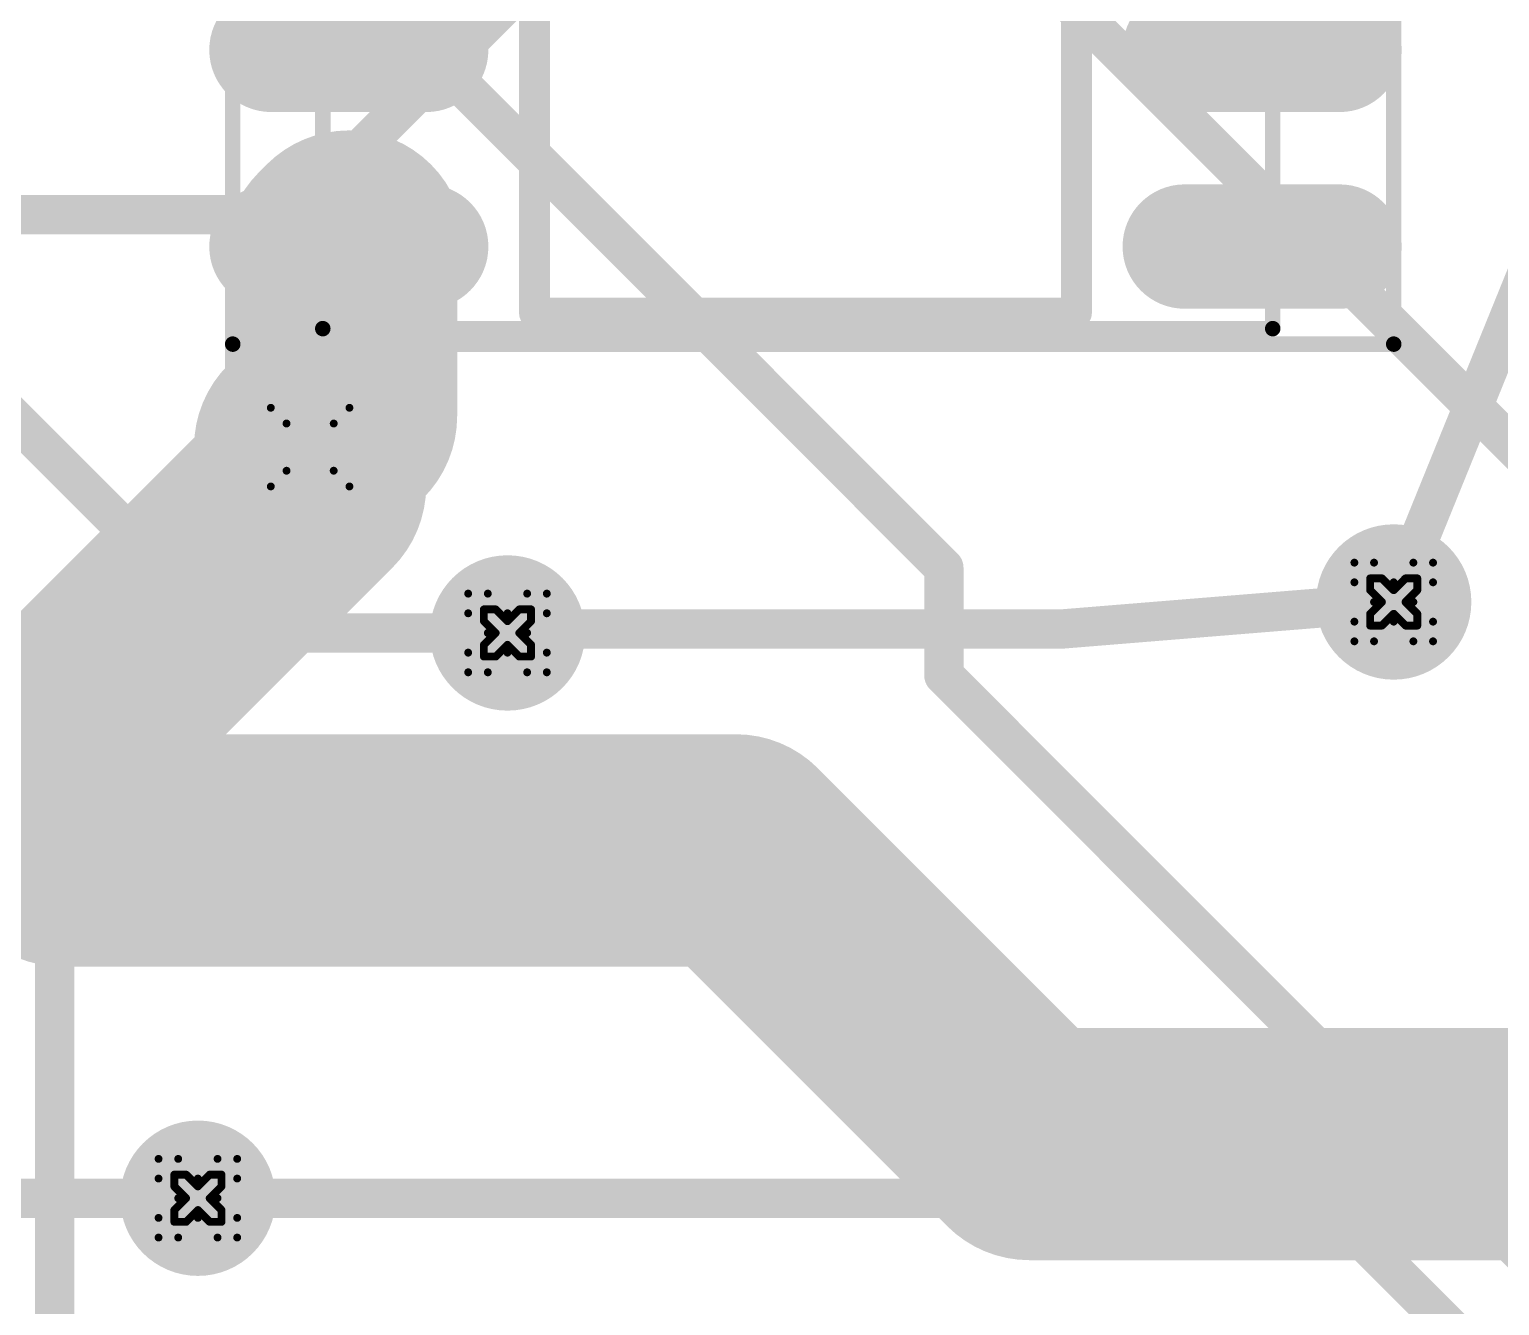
# Model space of a CAD drawing. Header units: millimetres. Extents: x 3219 to 51106, y -14166 to 2063.
# Drawn here: x 5602.17 to 5611.66, y 1772.31 to 1780.56 of the extents above; entities that cross this region are included whole.
import ezdxf

# ---------------------------------------------------------------- set-up
doc = ezdxf.new("R2010")
doc.units = ezdxf.units.MM
doc.layers.get('0').update_dxf_attribs({"lineweight": 53})
for name, color, linetype in [('Bottom Layer', 5, 'Continuous'), ('Bottom Solder', 6, 'Continuous'), ('Drill Drawing', 1, 'Continuous'), ('Mechanical 13', 56, 'Continuous'), ('Mechanical 15', 56, 'Continuous'), ('Top Layer', 1, 'Continuous'), ('Top Overlay', 2, 'Continuous'), ('Top Paste', 8, 'Continuous'), ('Top Solder', 216, 'Continuous')]:
    doc.layers.add(name, color=color, linetype=linetype)

# ---------------------------------------------------------------- blocks, each defined once
blk = doc.blocks.new('14_SOIC_100')
at = {"layer": 'Top Layer'}
h = blk.add_hatch(color=1, dxfattribs=at)
edge = h.paths.add_edge_path()
edge.add_arc((-0.5, -6.35), 0.3, 90, 270)
edge.add_line((-0.5, -6.65), (0.5, -6.65))
edge.add_arc((0.5, -6.35), 0.3, 270, 450)
edge.add_line((0.5, -6.05), (-0.5, -6.05))
h = blk.add_hatch(color=1, dxfattribs=at)
edge = h.paths.add_edge_path()
edge.add_arc((5.4, -6.35), 0.3, 90, 270)
edge.add_line((5.4, -6.65), (6.4, -6.65))
edge.add_arc((6.4, -6.35), 0.3, 270, 450)
edge.add_line((6.4, -6.05), (5.4, -6.05))
h = blk.add_hatch(color=1, dxfattribs=at)
edge = h.paths.add_edge_path()
edge.add_arc((-0.5, -7.62), 0.3, 90, 270)
edge.add_line((-0.5, -7.92), (0.5, -7.92))
edge.add_arc((0.5, -7.62), 0.3, 270, 450)
edge.add_line((0.5, -7.32), (-0.5, -7.32))
h = blk.add_hatch(color=1, dxfattribs=at)
edge = h.paths.add_edge_path()
edge.add_arc((5.4, -7.62), 0.3, 90, 270)
edge.add_line((5.4, -7.92), (6.4, -7.92))
edge.add_arc((6.4, -7.62), 0.3, 270, 450)
edge.add_line((6.4, -7.32), (5.4, -7.32))
at = {"layer": 'Top Paste'}
h = blk.add_hatch(color=8, dxfattribs=at)
edge = h.paths.add_edge_path()
edge.add_arc((-0.5, -6.35), 0.3, 90, 270)
edge.add_line((-0.5, -6.65), (0.5, -6.65))
edge.add_arc((0.5, -6.35), 0.3, 270, 450)
edge.add_line((0.5, -6.05), (-0.5, -6.05))
h = blk.add_hatch(color=8, dxfattribs=at)
edge = h.paths.add_edge_path()
edge.add_arc((5.4, -6.35), 0.3, 90, 270)
edge.add_line((5.4, -6.65), (6.4, -6.65))
edge.add_arc((6.4, -6.35), 0.3, 270, 450)
edge.add_line((6.4, -6.05), (5.4, -6.05))
h = blk.add_hatch(color=8, dxfattribs=at)
edge = h.paths.add_edge_path()
edge.add_arc((-0.5, -7.62), 0.3, 90, 270)
edge.add_line((-0.5, -7.92), (0.5, -7.92))
edge.add_arc((0.5, -7.62), 0.3, 270, 450)
edge.add_line((0.5, -7.32), (-0.5, -7.32))
h = blk.add_hatch(color=8, dxfattribs=at)
edge = h.paths.add_edge_path()
edge.add_arc((5.4, -7.62), 0.3, 90, 270)
edge.add_line((5.4, -7.92), (6.4, -7.92))
edge.add_arc((6.4, -7.62), 0.3, 270, 450)
edge.add_line((6.4, -7.32), (5.4, -7.32))
at = {"layer": 'Top Solder'}
h = blk.add_hatch(color=216, dxfattribs=at)
edge = h.paths.add_edge_path()
edge.add_arc((-0.5, -6.35), 0.4016, 90, 270)
edge.add_line((-0.5, -6.7516), (0.5, -6.7516))
edge.add_arc((0.5, -6.35), 0.4016, 270, 450)
edge.add_line((0.5, -5.9484), (-0.5, -5.9484))
h = blk.add_hatch(color=216, dxfattribs=at)
edge = h.paths.add_edge_path()
edge.add_arc((5.4, -6.35), 0.4016, 90, 270)
edge.add_line((5.4, -6.7516), (6.4, -6.7516))
edge.add_arc((6.4, -6.35), 0.4016, 270, 450)
edge.add_line((6.4, -5.9484), (5.4, -5.9484))
h = blk.add_hatch(color=216, dxfattribs=at)
edge = h.paths.add_edge_path()
edge.add_arc((-0.5, -7.62), 0.4016, 90, 270)
edge.add_line((-0.5, -8.0216), (0.5, -8.0216))
edge.add_arc((0.5, -7.62), 0.4016, 270, 450)
edge.add_line((0.5, -7.2184), (-0.5, -7.2184))
h = blk.add_hatch(color=216, dxfattribs=at)
edge = h.paths.add_edge_path()
edge.add_arc((5.4, -7.62), 0.4016, 90, 270)
edge.add_line((5.4, -8.0216), (6.4, -8.0216))
edge.add_arc((6.4, -7.62), 0.4016, 270, 450)
edge.add_line((6.4, -7.2184), (5.4, -7.2184))
at = {"layer": 'Mechanical 13'}
for points in [[(-0.1683, -8.15, 0.1, 0.1, 0), (-0.1683, 0.5501, 0.1, 0.1, 0)], [(5.9685, -8.15, 0.1, 0.1, 0), (5.9685, 0.55, 0.1, 0.1, 0)], [(-0.1683, -8.15, 0.1, 0.1, 0), (5.9685, -8.15, 0.1, 0.1, 0)]]:
    blk.add_lwpolyline(points, format="xyseb", dxfattribs=at)
for points in [[(-0.1933, -8.15, 0.05, 0.05, 1), (-0.1433, -8.15, 0.05, 0.05, 1)], [(-0.1933, -8.15, 0.05, 0.05, 1), (-0.1433, -8.15, 0.05, 0.05, 1)], [(5.9435, -8.15, 0.05, 0.05, 1), (5.9935, -8.15, 0.05, 0.05, 1)], [(5.9435, -8.15, 0.05, 0.05, 1), (5.9935, -8.15, 0.05, 0.05, 1)]]:
    blk.add_lwpolyline(points, format="xyseb", close=True, dxfattribs=at)
at = {"layer": 'Mechanical 15'}
for points in [[(-0.75, -8.25, 0.1, 0.1, 0), (-0.75, 0.75, 0.1, 0.1, 0)], [(6.75, 0.5, 0.1, 0.1, 0), (6.75, -8.25, 0.1, 0.1, 0)], [(-0.75, -8.25, 0.1, 0.1, 0), (6.75, -8.25, 0.1, 0.1, 0)]]:
    blk.add_lwpolyline(points, format="xyseb", dxfattribs=at)
for points in [[(-0.775, -8.25, 0.05, 0.05, 1), (-0.725, -8.25, 0.05, 0.05, 1)], [(-0.775, -8.25, 0.05, 0.05, 1), (-0.725, -8.25, 0.05, 0.05, 1)], [(6.725, -8.25, 0.05, 0.05, 1), (6.775, -8.25, 0.05, 0.05, 1)], [(6.725, -8.25, 0.05, 0.05, 1), (6.775, -8.25, 0.05, 0.05, 1)]]:
    blk.add_lwpolyline(points, format="xyseb", close=True, dxfattribs=at)
at = {"layer": 'Top Overlay'}
for points in [[(1.2, 0.45, 0.2, 0.2, 0), (1.2, -8.05, 0.2, 0.2, 0)], [(4.7, 0.45, 0.2, 0.2, 0), (4.7, -8.05, 0.2, 0.2, 0)], [(1.2, -8.05, 0.2, 0.2, 0), (4.7, -8.05, 0.2, 0.2, 0)]]:
    blk.add_lwpolyline(points, format="xyseb", dxfattribs=at)
for points in [[(1.15, -8.05, 0.1, 0.1, 1), (1.25, -8.05, 0.1, 0.1, 1)], [(1.15, -8.05, 0.1, 0.1, 1), (1.25, -8.05, 0.1, 0.1, 1)], [(4.65, -8.05, 0.1, 0.1, 1), (4.75, -8.05, 0.1, 0.1, 1)], [(4.65, -8.05, 0.1, 0.1, 1), (4.75, -8.05, 0.1, 0.1, 1)]]:
    blk.add_lwpolyline(points, format="xyseb", close=True, dxfattribs=at)

msp = doc.modelspace()

# ---------------------------------------------------------------- hatches: boundary and pattern name
at = {"layer": 'Bottom Layer'}
h = msp.add_hatch(color=5, dxfattribs=at)
edge = h.paths.add_edge_path()
edge.add_arc((5603.9785, 1777.8581), 0.6, 0, 360)
h = msp.add_hatch(color=5, dxfattribs=at)
edge = h.paths.add_edge_path()
edge.add_arc((5610.9785, 1776.8581), 0.4, 0, 360)
h = msp.add_hatch(color=5, dxfattribs=at)
edge = h.paths.add_edge_path()
edge.add_arc((5605.2535, 1776.6581), 0.4, 0, 360)
h = msp.add_hatch(color=5, dxfattribs=at)
edge = h.paths.add_edge_path()
edge.add_arc((5603.2535, 1773.0081), 0.4, 0, 360)
at = {"layer": 'Bottom Solder'}
h = msp.add_hatch(color=6, dxfattribs=at)
edge = h.paths.add_edge_path()
edge.add_arc((5603.9785, 1777.8581), 0.7016, 0, 360)
h = msp.add_hatch(color=6, dxfattribs=at)
edge = h.paths.add_edge_path()
edge.add_arc((5610.9785, 1776.8581), 0.5016, 0, 360)
h = msp.add_hatch(color=6, dxfattribs=at)
edge = h.paths.add_edge_path()
edge.add_arc((5605.2535, 1776.6581), 0.5016, 0, 360)
h = msp.add_hatch(color=6, dxfattribs=at)
edge = h.paths.add_edge_path()
edge.add_arc((5603.2535, 1773.0081), 0.5016, 0, 360)
at = {"layer": 'Top Layer'}
h = msp.add_hatch(color=1, dxfattribs=at)
edge = h.paths.add_edge_path()
edge.add_arc((5603.9785, 1777.8581), 0.6, 0, 360)
h = msp.add_hatch(color=1, dxfattribs=at)
edge = h.paths.add_edge_path()
edge.add_arc((5610.9785, 1776.8581), 0.4, 0, 360)
h = msp.add_hatch(color=1, dxfattribs=at)
edge = h.paths.add_edge_path()
edge.add_arc((5605.2535, 1776.6581), 0.4, 0, 360)
h = msp.add_hatch(color=1, dxfattribs=at)
edge = h.paths.add_edge_path()
edge.add_arc((5603.2535, 1773.0081), 0.4, 0, 360)
at = {"layer": 'Top Solder'}
h = msp.add_hatch(color=216, dxfattribs=at)
edge = h.paths.add_edge_path()
edge.add_arc((5603.9785, 1777.8581), 0.7016, 0, 360)
h = msp.add_hatch(color=216, dxfattribs=at)
edge = h.paths.add_edge_path()
edge.add_arc((5610.9785, 1776.8581), 0.5016, 0, 360)
h = msp.add_hatch(color=216, dxfattribs=at)
edge = h.paths.add_edge_path()
edge.add_arc((5605.2535, 1776.6581), 0.5016, 0, 360)
h = msp.add_hatch(color=216, dxfattribs=at)
edge = h.paths.add_edge_path()
edge.add_arc((5603.2535, 1773.0081), 0.5016, 0, 360)

# ---------------------------------------------------------------- linework, layer by layer
at = {"layer": 'Bottom Layer'}
for points in [[(5607.1785, 1782.4331, 0.254, 0.254, 0), (5612.8095, 1776.8021, 0.254, 0.254, 0)], [(5603.8808, 1779.3581, 0.254, 0.254, 0), (5606.0058, 1781.4831, 0.254, 0.254, 0)], [(5597.8453, 1779.3581, 0.254, 0.254, 0), (5603.8808, 1779.3581, 0.254, 0.254, 0)], [(5603.9785, 1777.6081, 1.5, 1.5, 0), (5603.9785, 1777.8581, 1.5, 1.5, 0)], [(5601.2285, 1774.8581, 1.5, 1.5, 0), (5603.9785, 1777.6081, 1.5, 1.5, 0)], [(5608.8388, 1776.6839, 0.254, 0.254, 0), (5610.9785, 1776.8581, 0.254, 0.254, 0)], [(5605.2535, 1776.6581, 0.254, 0.254, 0), (5605.2785, 1776.6831, 0.254, 0.254, 0)], [(5605.2785, 1776.6831, 0.254, 0.254, 0), (5608.8182, 1776.6831, 0.254, 0.254, 0)], [(5608.8388, 1776.6839, 0.254, 0.254, -0.020304), (5608.8182, 1776.6831, 0.254, 0.254, 0)], [(5602.3745, 1775.2541, 1.5, 1.5, 0), (5606.7285, 1775.2541, 1.5, 1.5, 0)], [(5606.7285, 1775.2541, 1.5, 1.5, 0), (5608.6245, 1773.3581, 1.5, 1.5, 0)], [(5608.6245, 1773.3581, 1.5, 1.5, 0), (5615.4785, 1773.3581, 1.5, 1.5, 0)], [(5597.3535, 1773.0081, 0.254, 0.254, 0), (5603.2535, 1773.0081, 0.254, 0.254, 0)]]:
    msp.add_lwpolyline(points, format="xyseb", dxfattribs=at)
for points in [[(5603.8173, 1779.3581, 0.127, 0.127, 1), (5603.9443, 1779.3581, 0.127, 0.127, 1)], [(5603.8173, 1779.3581, 0.127, 0.127, 1), (5603.9443, 1779.3581, 0.127, 0.127, 1)], [(5603.6035, 1777.8581, 0.75, 0.75, 1), (5604.3535, 1777.8581, 0.75, 0.75, 1)], [(5603.6035, 1777.6081, 0.75, 0.75, 1), (5604.3535, 1777.6081, 0.75, 0.75, 1)], [(5603.6035, 1777.6081, 0.75, 0.75, 1), (5604.3535, 1777.6081, 0.75, 0.75, 1)], [(5610.915, 1776.8581, 0.127, 0.127, 1), (5611.042, 1776.8581, 0.127, 0.127, 1)], [(5605.19, 1776.6581, 0.127, 0.127, 1), (5605.317, 1776.6581, 0.127, 0.127, 1)], [(5605.215, 1776.6831, 0.127, 0.127, 1), (5605.342, 1776.6831, 0.127, 0.127, 1)], [(5605.215, 1776.6831, 0.127, 0.127, 1), (5605.342, 1776.6831, 0.127, 0.127, 1)], [(5608.7547, 1776.6831, 0.127, 0.127, 1), (5608.8817, 1776.6831, 0.127, 0.127, 1)], [(5608.7547, 1776.6831, 0.127, 0.127, 1), (5608.8817, 1776.6831, 0.127, 0.127, 1)], [(5608.7753, 1776.6839, 0.127, 0.127, 1), (5608.9023, 1776.6839, 0.127, 0.127, 1)], [(5608.7753, 1776.6839, 0.127, 0.127, 1), (5608.9023, 1776.6839, 0.127, 0.127, 1)], [(5601.9995, 1775.2541, 0.75, 0.75, 1), (5602.7495, 1775.2541, 0.75, 0.75, 1)], [(5606.3535, 1775.2541, 0.75, 0.75, 1), (5607.1035, 1775.2541, 0.75, 0.75, 1)], [(5606.3535, 1775.2541, 0.75, 0.75, 1), (5607.1035, 1775.2541, 0.75, 0.75, 1)], [(5608.2495, 1773.3581, 0.75, 0.75, 1), (5608.9995, 1773.3581, 0.75, 0.75, 1)], [(5608.2495, 1773.3581, 0.75, 0.75, 1), (5608.9995, 1773.3581, 0.75, 0.75, 1)], [(5603.19, 1773.0081, 0.127, 0.127, 1), (5603.317, 1773.0081, 0.127, 0.127, 1)]]:
    msp.add_lwpolyline(points, format="xyseb", close=True, dxfattribs=at)
at = {"layer": 'Drill Drawing'}
for points in [[(5603.7245, 1778.1121, 0.0508, 0.0508, 0), (5604.2325, 1778.1121, 0.0508, 0.0508, 0)], [(5603.7245, 1777.6041, 0.0508, 0.0508, 0), (5603.7245, 1778.1121, 0.0508, 0.0508, 0)], [(5604.2325, 1777.6041, 0.0508, 0.0508, 0), (5604.2325, 1778.1121, 0.0508, 0.0508, 0)], [(5603.8261, 1778.0105, 0.0508, 0.0508, 0), (5604.1309, 1778.0105, 0.0508, 0.0508, 0)], [(5603.8261, 1777.7057, 0.0508, 0.0508, 0), (5603.8261, 1778.0105, 0.0508, 0.0508, 0)], [(5604.1309, 1777.7057, 0.0508, 0.0508, 0), (5604.1309, 1778.0105, 0.0508, 0.0508, 0)], [(5603.8261, 1777.7057, 0.0508, 0.0508, 0), (5604.1309, 1777.7057, 0.0508, 0.0508, 0)], [(5603.7245, 1777.6041, 0.0508, 0.0508, 0), (5604.2325, 1777.6041, 0.0508, 0.0508, 0)], [(5610.7245, 1776.9851, 0.0508, 0.0508, 0), (5610.7245, 1777.1121, 0.0508, 0.0508, 0)], [(5610.7245, 1777.1121, 0.0508, 0.0508, 0), (5610.8515, 1777.1121, 0.0508, 0.0508, 0)], [(5610.8515, 1777.1121, 0.0508, 0.0508, 0), (5610.9785, 1776.9851, 0.0508, 0.0508, 0)], [(5610.9785, 1776.9851, 0.0508, 0.0508, 0), (5611.1055, 1777.1121, 0.0508, 0.0508, 0)], [(5611.1055, 1777.1121, 0.0508, 0.0508, 0), (5611.2325, 1777.1121, 0.0508, 0.0508, 0)], [(5611.2325, 1776.9851, 0.0508, 0.0508, 0), (5611.2325, 1777.1121, 0.0508, 0.0508, 0)], [(5610.7245, 1776.9851, 0.0508, 0.0508, 0), (5610.8515, 1776.8581, 0.0508, 0.0508, 0)], [(5610.8261, 1776.9343, 0.0508, 0.0508, 0), (5610.8261, 1777.0105, 0.0508, 0.0508, 0)], [(5610.8261, 1777.0105, 0.0508, 0.0508, 0), (5610.9023, 1777.0105, 0.0508, 0.0508, 0)], [(5610.9023, 1777.0105, 0.0508, 0.0508, 0), (5610.9785, 1776.9343, 0.0508, 0.0508, 0)], [(5610.9785, 1776.9343, 0.0508, 0.0508, 0), (5611.0547, 1777.0105, 0.0508, 0.0508, 0)], [(5611.0547, 1777.0105, 0.0508, 0.0508, 0), (5611.1309, 1777.0105, 0.0508, 0.0508, 0)], [(5611.1055, 1776.8581, 0.0508, 0.0508, 0), (5611.2325, 1776.9851, 0.0508, 0.0508, 0)], [(5611.1309, 1776.9343, 0.0508, 0.0508, 0), (5611.1309, 1777.0105, 0.0508, 0.0508, 0)], [(5604.9995, 1776.7851, 0.0508, 0.0508, 0), (5604.9995, 1776.9121, 0.0508, 0.0508, 0)], [(5604.9995, 1776.9121, 0.0508, 0.0508, 0), (5605.1265, 1776.9121, 0.0508, 0.0508, 0)], [(5605.1265, 1776.9121, 0.0508, 0.0508, 0), (5605.2535, 1776.7851, 0.0508, 0.0508, 0)], [(5605.2535, 1776.7851, 0.0508, 0.0508, 0), (5605.3805, 1776.9121, 0.0508, 0.0508, 0)], [(5605.3805, 1776.9121, 0.0508, 0.0508, 0), (5605.5075, 1776.9121, 0.0508, 0.0508, 0)], [(5605.5075, 1776.7851, 0.0508, 0.0508, 0), (5605.5075, 1776.9121, 0.0508, 0.0508, 0)], [(5610.7245, 1776.7311, 0.0508, 0.0508, 0), (5610.8515, 1776.8581, 0.0508, 0.0508, 0)], [(5610.8261, 1776.9343, 0.0508, 0.0508, 0), (5610.9023, 1776.8581, 0.0508, 0.0508, 0)], [(5610.8261, 1776.7819, 0.0508, 0.0508, 0), (5610.9023, 1776.8581, 0.0508, 0.0508, 0)], [(5611.0547, 1776.8581, 0.0508, 0.0508, 0), (5611.1309, 1776.9343, 0.0508, 0.0508, 0)], [(5611.0547, 1776.8581, 0.0508, 0.0508, 0), (5611.1309, 1776.7819, 0.0508, 0.0508, 0)], [(5611.1055, 1776.8581, 0.0508, 0.0508, 0), (5611.2325, 1776.7311, 0.0508, 0.0508, 0)], [(5604.9995, 1776.7851, 0.0508, 0.0508, 0), (5605.1265, 1776.6581, 0.0508, 0.0508, 0)], [(5605.1011, 1776.7343, 0.0508, 0.0508, 0), (5605.1011, 1776.8105, 0.0508, 0.0508, 0)], [(5605.1011, 1776.8105, 0.0508, 0.0508, 0), (5605.1773, 1776.8105, 0.0508, 0.0508, 0)], [(5605.1773, 1776.8105, 0.0508, 0.0508, 0), (5605.2535, 1776.7343, 0.0508, 0.0508, 0)], [(5605.2535, 1776.7343, 0.0508, 0.0508, 0), (5605.3297, 1776.8105, 0.0508, 0.0508, 0)], [(5605.3297, 1776.8105, 0.0508, 0.0508, 0), (5605.4059, 1776.8105, 0.0508, 0.0508, 0)], [(5605.3805, 1776.6581, 0.0508, 0.0508, 0), (5605.5075, 1776.7851, 0.0508, 0.0508, 0)], [(5605.4059, 1776.7343, 0.0508, 0.0508, 0), (5605.4059, 1776.8105, 0.0508, 0.0508, 0)], [(5610.8261, 1776.7057, 0.0508, 0.0508, 0), (5610.8261, 1776.7819, 0.0508, 0.0508, 0)], [(5610.9023, 1776.7057, 0.0508, 0.0508, 0), (5610.9785, 1776.7819, 0.0508, 0.0508, 0)], [(5610.9785, 1776.7819, 0.0508, 0.0508, 0), (5611.0547, 1776.7057, 0.0508, 0.0508, 0)], [(5611.1309, 1776.7057, 0.0508, 0.0508, 0), (5611.1309, 1776.7819, 0.0508, 0.0508, 0)], [(5605.1011, 1776.7343, 0.0508, 0.0508, 0), (5605.1773, 1776.6581, 0.0508, 0.0508, 0)], [(5605.3297, 1776.6581, 0.0508, 0.0508, 0), (5605.4059, 1776.7343, 0.0508, 0.0508, 0)], [(5610.7245, 1776.6041, 0.0508, 0.0508, 0), (5610.7245, 1776.7311, 0.0508, 0.0508, 0)], [(5610.8261, 1776.7057, 0.0508, 0.0508, 0), (5610.9023, 1776.7057, 0.0508, 0.0508, 0)], [(5610.8515, 1776.6041, 0.0508, 0.0508, 0), (5610.9785, 1776.7311, 0.0508, 0.0508, 0)], [(5610.9785, 1776.7311, 0.0508, 0.0508, 0), (5611.1055, 1776.6041, 0.0508, 0.0508, 0)], [(5611.0547, 1776.7057, 0.0508, 0.0508, 0), (5611.1309, 1776.7057, 0.0508, 0.0508, 0)], [(5611.2325, 1776.6041, 0.0508, 0.0508, 0), (5611.2325, 1776.7311, 0.0508, 0.0508, 0)], [(5604.9995, 1776.5311, 0.0508, 0.0508, 0), (5605.1265, 1776.6581, 0.0508, 0.0508, 0)], [(5605.1011, 1776.5819, 0.0508, 0.0508, 0), (5605.1773, 1776.6581, 0.0508, 0.0508, 0)], [(5605.1011, 1776.5057, 0.0508, 0.0508, 0), (5605.1011, 1776.5819, 0.0508, 0.0508, 0)], [(5605.1773, 1776.5057, 0.0508, 0.0508, 0), (5605.2535, 1776.5819, 0.0508, 0.0508, 0)], [(5605.2535, 1776.5819, 0.0508, 0.0508, 0), (5605.3297, 1776.5057, 0.0508, 0.0508, 0)], [(5605.3297, 1776.6581, 0.0508, 0.0508, 0), (5605.4059, 1776.5819, 0.0508, 0.0508, 0)], [(5605.3805, 1776.6581, 0.0508, 0.0508, 0), (5605.5075, 1776.5311, 0.0508, 0.0508, 0)], [(5605.4059, 1776.5057, 0.0508, 0.0508, 0), (5605.4059, 1776.5819, 0.0508, 0.0508, 0)], [(5610.7245, 1776.6041, 0.0508, 0.0508, 0), (5610.8515, 1776.6041, 0.0508, 0.0508, 0)], [(5611.1055, 1776.6041, 0.0508, 0.0508, 0), (5611.2325, 1776.6041, 0.0508, 0.0508, 0)], [(5604.9995, 1776.4041, 0.0508, 0.0508, 0), (5604.9995, 1776.5311, 0.0508, 0.0508, 0)], [(5605.1011, 1776.5057, 0.0508, 0.0508, 0), (5605.1773, 1776.5057, 0.0508, 0.0508, 0)], [(5605.1265, 1776.4041, 0.0508, 0.0508, 0), (5605.2535, 1776.5311, 0.0508, 0.0508, 0)], [(5605.2535, 1776.5311, 0.0508, 0.0508, 0), (5605.3805, 1776.4041, 0.0508, 0.0508, 0)], [(5605.3297, 1776.5057, 0.0508, 0.0508, 0), (5605.4059, 1776.5057, 0.0508, 0.0508, 0)], [(5605.5075, 1776.4041, 0.0508, 0.0508, 0), (5605.5075, 1776.5311, 0.0508, 0.0508, 0)], [(5604.9995, 1776.4041, 0.0508, 0.0508, 0), (5605.1265, 1776.4041, 0.0508, 0.0508, 0)], [(5605.3805, 1776.4041, 0.0508, 0.0508, 0), (5605.5075, 1776.4041, 0.0508, 0.0508, 0)], [(5602.9995, 1773.1351, 0.0508, 0.0508, 0), (5602.9995, 1773.2621, 0.0508, 0.0508, 0)], [(5602.9995, 1773.2621, 0.0508, 0.0508, 0), (5603.1265, 1773.2621, 0.0508, 0.0508, 0)], [(5603.1265, 1773.2621, 0.0508, 0.0508, 0), (5603.2535, 1773.1351, 0.0508, 0.0508, 0)], [(5603.2535, 1773.1351, 0.0508, 0.0508, 0), (5603.3805, 1773.2621, 0.0508, 0.0508, 0)], [(5603.3805, 1773.2621, 0.0508, 0.0508, 0), (5603.5075, 1773.2621, 0.0508, 0.0508, 0)], [(5603.5075, 1773.1351, 0.0508, 0.0508, 0), (5603.5075, 1773.2621, 0.0508, 0.0508, 0)], [(5603.1011, 1773.0843, 0.0508, 0.0508, 0), (5603.1011, 1773.1605, 0.0508, 0.0508, 0)], [(5603.1011, 1773.1605, 0.0508, 0.0508, 0), (5603.1773, 1773.1605, 0.0508, 0.0508, 0)], [(5603.1773, 1773.1605, 0.0508, 0.0508, 0), (5603.2535, 1773.0843, 0.0508, 0.0508, 0)], [(5603.2535, 1773.0843, 0.0508, 0.0508, 0), (5603.3297, 1773.1605, 0.0508, 0.0508, 0)], [(5603.3297, 1773.1605, 0.0508, 0.0508, 0), (5603.4059, 1773.1605, 0.0508, 0.0508, 0)], [(5603.4059, 1773.0843, 0.0508, 0.0508, 0), (5603.4059, 1773.1605, 0.0508, 0.0508, 0)], [(5602.9995, 1773.1351, 0.0508, 0.0508, 0), (5603.1265, 1773.0081, 0.0508, 0.0508, 0)], [(5603.1011, 1773.0843, 0.0508, 0.0508, 0), (5603.1773, 1773.0081, 0.0508, 0.0508, 0)], [(5603.3297, 1773.0081, 0.0508, 0.0508, 0), (5603.4059, 1773.0843, 0.0508, 0.0508, 0)], [(5603.3805, 1773.0081, 0.0508, 0.0508, 0), (5603.5075, 1773.1351, 0.0508, 0.0508, 0)], [(5602.9995, 1772.8811, 0.0508, 0.0508, 0), (5603.1265, 1773.0081, 0.0508, 0.0508, 0)], [(5603.1011, 1772.9319, 0.0508, 0.0508, 0), (5603.1773, 1773.0081, 0.0508, 0.0508, 0)], [(5603.3297, 1773.0081, 0.0508, 0.0508, 0), (5603.4059, 1772.9319, 0.0508, 0.0508, 0)], [(5603.3805, 1773.0081, 0.0508, 0.0508, 0), (5603.5075, 1772.8811, 0.0508, 0.0508, 0)], [(5602.9995, 1772.7541, 0.0508, 0.0508, 0), (5602.9995, 1772.8811, 0.0508, 0.0508, 0)], [(5603.1011, 1772.8557, 0.0508, 0.0508, 0), (5603.1011, 1772.9319, 0.0508, 0.0508, 0)], [(5603.1265, 1772.7541, 0.0508, 0.0508, 0), (5603.2535, 1772.8811, 0.0508, 0.0508, 0)], [(5603.1773, 1772.8557, 0.0508, 0.0508, 0), (5603.2535, 1772.9319, 0.0508, 0.0508, 0)], [(5603.2535, 1772.9319, 0.0508, 0.0508, 0), (5603.3297, 1772.8557, 0.0508, 0.0508, 0)], [(5603.2535, 1772.8811, 0.0508, 0.0508, 0), (5603.3805, 1772.7541, 0.0508, 0.0508, 0)], [(5603.4059, 1772.8557, 0.0508, 0.0508, 0), (5603.4059, 1772.9319, 0.0508, 0.0508, 0)], [(5603.5075, 1772.7541, 0.0508, 0.0508, 0), (5603.5075, 1772.8811, 0.0508, 0.0508, 0)], [(5603.1011, 1772.8557, 0.0508, 0.0508, 0), (5603.1773, 1772.8557, 0.0508, 0.0508, 0)], [(5603.3297, 1772.8557, 0.0508, 0.0508, 0), (5603.4059, 1772.8557, 0.0508, 0.0508, 0)], [(5602.9995, 1772.7541, 0.0508, 0.0508, 0), (5603.1265, 1772.7541, 0.0508, 0.0508, 0)], [(5603.3805, 1772.7541, 0.0508, 0.0508, 0), (5603.5075, 1772.7541, 0.0508, 0.0508, 0)]]:
    msp.add_lwpolyline(points, format="xyseb", dxfattribs=at)
for points in [[(5603.7118, 1778.1121, 0.0254, 0.0254, 1), (5603.7372, 1778.1121, 0.0254, 0.0254, 1)], [(5603.7118, 1778.1121, 0.0254, 0.0254, 1), (5603.7372, 1778.1121, 0.0254, 0.0254, 1)], [(5604.2198, 1778.1121, 0.0254, 0.0254, 1), (5604.2452, 1778.1121, 0.0254, 0.0254, 1)], [(5604.2198, 1778.1121, 0.0254, 0.0254, 1), (5604.2452, 1778.1121, 0.0254, 0.0254, 1)], [(5603.8134, 1778.0105, 0.0254, 0.0254, 1), (5603.8388, 1778.0105, 0.0254, 0.0254, 1)], [(5603.8134, 1778.0105, 0.0254, 0.0254, 1), (5603.8388, 1778.0105, 0.0254, 0.0254, 1)], [(5604.1182, 1778.0105, 0.0254, 0.0254, 1), (5604.1436, 1778.0105, 0.0254, 0.0254, 1)], [(5604.1182, 1778.0105, 0.0254, 0.0254, 1), (5604.1436, 1778.0105, 0.0254, 0.0254, 1)], [(5603.8134, 1777.7057, 0.0254, 0.0254, 1), (5603.8388, 1777.7057, 0.0254, 0.0254, 1)], [(5603.8134, 1777.7057, 0.0254, 0.0254, 1), (5603.8388, 1777.7057, 0.0254, 0.0254, 1)], [(5604.1182, 1777.7057, 0.0254, 0.0254, 1), (5604.1436, 1777.7057, 0.0254, 0.0254, 1)], [(5604.1182, 1777.7057, 0.0254, 0.0254, 1), (5604.1436, 1777.7057, 0.0254, 0.0254, 1)], [(5603.7118, 1777.6041, 0.0254, 0.0254, 1), (5603.7372, 1777.6041, 0.0254, 0.0254, 1)], [(5603.7118, 1777.6041, 0.0254, 0.0254, 1), (5603.7372, 1777.6041, 0.0254, 0.0254, 1)], [(5604.2198, 1777.6041, 0.0254, 0.0254, 1), (5604.2452, 1777.6041, 0.0254, 0.0254, 1)], [(5604.2198, 1777.6041, 0.0254, 0.0254, 1), (5604.2452, 1777.6041, 0.0254, 0.0254, 1)], [(5610.7118, 1777.1121, 0.0254, 0.0254, 1), (5610.7372, 1777.1121, 0.0254, 0.0254, 1)], [(5610.7118, 1777.1121, 0.0254, 0.0254, 1), (5610.7372, 1777.1121, 0.0254, 0.0254, 1)], [(5610.8388, 1777.1121, 0.0254, 0.0254, 1), (5610.8642, 1777.1121, 0.0254, 0.0254, 1)], [(5610.8388, 1777.1121, 0.0254, 0.0254, 1), (5610.8642, 1777.1121, 0.0254, 0.0254, 1)], [(5611.0928, 1777.1121, 0.0254, 0.0254, 1), (5611.1182, 1777.1121, 0.0254, 0.0254, 1)], [(5611.0928, 1777.1121, 0.0254, 0.0254, 1), (5611.1182, 1777.1121, 0.0254, 0.0254, 1)], [(5611.2198, 1777.1121, 0.0254, 0.0254, 1), (5611.2452, 1777.1121, 0.0254, 0.0254, 1)], [(5611.2198, 1777.1121, 0.0254, 0.0254, 1), (5611.2452, 1777.1121, 0.0254, 0.0254, 1)], [(5610.7118, 1776.9851, 0.0254, 0.0254, 1), (5610.7372, 1776.9851, 0.0254, 0.0254, 1)], [(5610.7118, 1776.9851, 0.0254, 0.0254, 1), (5610.7372, 1776.9851, 0.0254, 0.0254, 1)], [(5610.8134, 1777.0105, 0.0254, 0.0254, 1), (5610.8388, 1777.0105, 0.0254, 0.0254, 1)], [(5610.8134, 1777.0105, 0.0254, 0.0254, 1), (5610.8388, 1777.0105, 0.0254, 0.0254, 1)], [(5610.8896, 1777.0105, 0.0254, 0.0254, 1), (5610.915, 1777.0105, 0.0254, 0.0254, 1)], [(5610.8896, 1777.0105, 0.0254, 0.0254, 1), (5610.915, 1777.0105, 0.0254, 0.0254, 1)], [(5610.9658, 1776.9851, 0.0254, 0.0254, 1), (5610.9912, 1776.9851, 0.0254, 0.0254, 1)], [(5610.9658, 1776.9851, 0.0254, 0.0254, 1), (5610.9912, 1776.9851, 0.0254, 0.0254, 1)], [(5611.042, 1777.0105, 0.0254, 0.0254, 1), (5611.0674, 1777.0105, 0.0254, 0.0254, 1)], [(5611.042, 1777.0105, 0.0254, 0.0254, 1), (5611.0674, 1777.0105, 0.0254, 0.0254, 1)], [(5611.1182, 1777.0105, 0.0254, 0.0254, 1), (5611.1436, 1777.0105, 0.0254, 0.0254, 1)], [(5611.1182, 1777.0105, 0.0254, 0.0254, 1), (5611.1436, 1777.0105, 0.0254, 0.0254, 1)], [(5611.2198, 1776.9851, 0.0254, 0.0254, 1), (5611.2452, 1776.9851, 0.0254, 0.0254, 1)], [(5611.2198, 1776.9851, 0.0254, 0.0254, 1), (5611.2452, 1776.9851, 0.0254, 0.0254, 1)], [(5604.9868, 1776.9121, 0.0254, 0.0254, 1), (5605.0122, 1776.9121, 0.0254, 0.0254, 1)], [(5604.9868, 1776.9121, 0.0254, 0.0254, 1), (5605.0122, 1776.9121, 0.0254, 0.0254, 1)], [(5605.1138, 1776.9121, 0.0254, 0.0254, 1), (5605.1392, 1776.9121, 0.0254, 0.0254, 1)], [(5605.1138, 1776.9121, 0.0254, 0.0254, 1), (5605.1392, 1776.9121, 0.0254, 0.0254, 1)], [(5605.3678, 1776.9121, 0.0254, 0.0254, 1), (5605.3932, 1776.9121, 0.0254, 0.0254, 1)], [(5605.3678, 1776.9121, 0.0254, 0.0254, 1), (5605.3932, 1776.9121, 0.0254, 0.0254, 1)], [(5605.4948, 1776.9121, 0.0254, 0.0254, 1), (5605.5202, 1776.9121, 0.0254, 0.0254, 1)], [(5605.4948, 1776.9121, 0.0254, 0.0254, 1), (5605.5202, 1776.9121, 0.0254, 0.0254, 1)], [(5610.8134, 1776.9343, 0.0254, 0.0254, 1), (5610.8388, 1776.9343, 0.0254, 0.0254, 1)], [(5610.8134, 1776.9343, 0.0254, 0.0254, 1), (5610.8388, 1776.9343, 0.0254, 0.0254, 1)], [(5610.8388, 1776.8581, 0.0254, 0.0254, 1), (5610.8642, 1776.8581, 0.0254, 0.0254, 1)], [(5610.8388, 1776.8581, 0.0254, 0.0254, 1), (5610.8642, 1776.8581, 0.0254, 0.0254, 1)], [(5610.8896, 1776.8581, 0.0254, 0.0254, 1), (5610.915, 1776.8581, 0.0254, 0.0254, 1)], [(5610.8896, 1776.8581, 0.0254, 0.0254, 1), (5610.915, 1776.8581, 0.0254, 0.0254, 1)], [(5610.9658, 1776.9343, 0.0254, 0.0254, 1), (5610.9912, 1776.9343, 0.0254, 0.0254, 1)], [(5610.9658, 1776.9343, 0.0254, 0.0254, 1), (5610.9912, 1776.9343, 0.0254, 0.0254, 1)], [(5611.042, 1776.8581, 0.0254, 0.0254, 1), (5611.0674, 1776.8581, 0.0254, 0.0254, 1)], [(5611.042, 1776.8581, 0.0254, 0.0254, 1), (5611.0674, 1776.8581, 0.0254, 0.0254, 1)], [(5611.0928, 1776.8581, 0.0254, 0.0254, 1), (5611.1182, 1776.8581, 0.0254, 0.0254, 1)], [(5611.0928, 1776.8581, 0.0254, 0.0254, 1), (5611.1182, 1776.8581, 0.0254, 0.0254, 1)], [(5611.1182, 1776.9343, 0.0254, 0.0254, 1), (5611.1436, 1776.9343, 0.0254, 0.0254, 1)], [(5611.1182, 1776.9343, 0.0254, 0.0254, 1), (5611.1436, 1776.9343, 0.0254, 0.0254, 1)], [(5604.9868, 1776.7851, 0.0254, 0.0254, 1), (5605.0122, 1776.7851, 0.0254, 0.0254, 1)], [(5604.9868, 1776.7851, 0.0254, 0.0254, 1), (5605.0122, 1776.7851, 0.0254, 0.0254, 1)], [(5605.0884, 1776.8105, 0.0254, 0.0254, 1), (5605.1138, 1776.8105, 0.0254, 0.0254, 1)], [(5605.0884, 1776.8105, 0.0254, 0.0254, 1), (5605.1138, 1776.8105, 0.0254, 0.0254, 1)], [(5605.1646, 1776.8105, 0.0254, 0.0254, 1), (5605.19, 1776.8105, 0.0254, 0.0254, 1)], [(5605.1646, 1776.8105, 0.0254, 0.0254, 1), (5605.19, 1776.8105, 0.0254, 0.0254, 1)], [(5605.2408, 1776.7851, 0.0254, 0.0254, 1), (5605.2662, 1776.7851, 0.0254, 0.0254, 1)], [(5605.2408, 1776.7851, 0.0254, 0.0254, 1), (5605.2662, 1776.7851, 0.0254, 0.0254, 1)], [(5605.317, 1776.8105, 0.0254, 0.0254, 1), (5605.3424, 1776.8105, 0.0254, 0.0254, 1)], [(5605.317, 1776.8105, 0.0254, 0.0254, 1), (5605.3424, 1776.8105, 0.0254, 0.0254, 1)], [(5605.3932, 1776.8105, 0.0254, 0.0254, 1), (5605.4186, 1776.8105, 0.0254, 0.0254, 1)], [(5605.3932, 1776.8105, 0.0254, 0.0254, 1), (5605.4186, 1776.8105, 0.0254, 0.0254, 1)], [(5605.4948, 1776.7851, 0.0254, 0.0254, 1), (5605.5202, 1776.7851, 0.0254, 0.0254, 1)], [(5605.4948, 1776.7851, 0.0254, 0.0254, 1), (5605.5202, 1776.7851, 0.0254, 0.0254, 1)], [(5610.8134, 1776.7819, 0.0254, 0.0254, 1), (5610.8388, 1776.7819, 0.0254, 0.0254, 1)], [(5610.8134, 1776.7819, 0.0254, 0.0254, 1), (5610.8388, 1776.7819, 0.0254, 0.0254, 1)], [(5610.9658, 1776.7819, 0.0254, 0.0254, 1), (5610.9912, 1776.7819, 0.0254, 0.0254, 1)], [(5610.9658, 1776.7819, 0.0254, 0.0254, 1), (5610.9912, 1776.7819, 0.0254, 0.0254, 1)], [(5611.1182, 1776.7819, 0.0254, 0.0254, 1), (5611.1436, 1776.7819, 0.0254, 0.0254, 1)], [(5611.1182, 1776.7819, 0.0254, 0.0254, 1), (5611.1436, 1776.7819, 0.0254, 0.0254, 1)], [(5605.0884, 1776.7343, 0.0254, 0.0254, 1), (5605.1138, 1776.7343, 0.0254, 0.0254, 1)], [(5605.0884, 1776.7343, 0.0254, 0.0254, 1), (5605.1138, 1776.7343, 0.0254, 0.0254, 1)], [(5605.2408, 1776.7343, 0.0254, 0.0254, 1), (5605.2662, 1776.7343, 0.0254, 0.0254, 1)], [(5605.2408, 1776.7343, 0.0254, 0.0254, 1), (5605.2662, 1776.7343, 0.0254, 0.0254, 1)], [(5605.3932, 1776.7343, 0.0254, 0.0254, 1), (5605.4186, 1776.7343, 0.0254, 0.0254, 1)], [(5605.3932, 1776.7343, 0.0254, 0.0254, 1), (5605.4186, 1776.7343, 0.0254, 0.0254, 1)], [(5610.7118, 1776.7311, 0.0254, 0.0254, 1), (5610.7372, 1776.7311, 0.0254, 0.0254, 1)], [(5610.7118, 1776.7311, 0.0254, 0.0254, 1), (5610.7372, 1776.7311, 0.0254, 0.0254, 1)], [(5610.8134, 1776.7057, 0.0254, 0.0254, 1), (5610.8388, 1776.7057, 0.0254, 0.0254, 1)], [(5610.8134, 1776.7057, 0.0254, 0.0254, 1), (5610.8388, 1776.7057, 0.0254, 0.0254, 1)], [(5610.8896, 1776.7057, 0.0254, 0.0254, 1), (5610.915, 1776.7057, 0.0254, 0.0254, 1)], [(5610.8896, 1776.7057, 0.0254, 0.0254, 1), (5610.915, 1776.7057, 0.0254, 0.0254, 1)], [(5610.9658, 1776.7311, 0.0254, 0.0254, 1), (5610.9912, 1776.7311, 0.0254, 0.0254, 1)], [(5610.9658, 1776.7311, 0.0254, 0.0254, 1), (5610.9912, 1776.7311, 0.0254, 0.0254, 1)], [(5611.042, 1776.7057, 0.0254, 0.0254, 1), (5611.0674, 1776.7057, 0.0254, 0.0254, 1)], [(5611.042, 1776.7057, 0.0254, 0.0254, 1), (5611.0674, 1776.7057, 0.0254, 0.0254, 1)], [(5611.1182, 1776.7057, 0.0254, 0.0254, 1), (5611.1436, 1776.7057, 0.0254, 0.0254, 1)], [(5611.1182, 1776.7057, 0.0254, 0.0254, 1), (5611.1436, 1776.7057, 0.0254, 0.0254, 1)], [(5611.2198, 1776.7311, 0.0254, 0.0254, 1), (5611.2452, 1776.7311, 0.0254, 0.0254, 1)], [(5611.2198, 1776.7311, 0.0254, 0.0254, 1), (5611.2452, 1776.7311, 0.0254, 0.0254, 1)], [(5605.0884, 1776.5819, 0.0254, 0.0254, 1), (5605.1138, 1776.5819, 0.0254, 0.0254, 1)], [(5605.0884, 1776.5819, 0.0254, 0.0254, 1), (5605.1138, 1776.5819, 0.0254, 0.0254, 1)], [(5605.1138, 1776.6581, 0.0254, 0.0254, 1), (5605.1392, 1776.6581, 0.0254, 0.0254, 1)], [(5605.1138, 1776.6581, 0.0254, 0.0254, 1), (5605.1392, 1776.6581, 0.0254, 0.0254, 1)], [(5605.1646, 1776.6581, 0.0254, 0.0254, 1), (5605.19, 1776.6581, 0.0254, 0.0254, 1)], [(5605.1646, 1776.6581, 0.0254, 0.0254, 1), (5605.19, 1776.6581, 0.0254, 0.0254, 1)], [(5605.2408, 1776.5819, 0.0254, 0.0254, 1), (5605.2662, 1776.5819, 0.0254, 0.0254, 1)], [(5605.2408, 1776.5819, 0.0254, 0.0254, 1), (5605.2662, 1776.5819, 0.0254, 0.0254, 1)], [(5605.317, 1776.6581, 0.0254, 0.0254, 1), (5605.3424, 1776.6581, 0.0254, 0.0254, 1)], [(5605.317, 1776.6581, 0.0254, 0.0254, 1), (5605.3424, 1776.6581, 0.0254, 0.0254, 1)], [(5605.3678, 1776.6581, 0.0254, 0.0254, 1), (5605.3932, 1776.6581, 0.0254, 0.0254, 1)], [(5605.3678, 1776.6581, 0.0254, 0.0254, 1), (5605.3932, 1776.6581, 0.0254, 0.0254, 1)], [(5605.3932, 1776.5819, 0.0254, 0.0254, 1), (5605.4186, 1776.5819, 0.0254, 0.0254, 1)], [(5605.3932, 1776.5819, 0.0254, 0.0254, 1), (5605.4186, 1776.5819, 0.0254, 0.0254, 1)], [(5610.7118, 1776.6041, 0.0254, 0.0254, 1), (5610.7372, 1776.6041, 0.0254, 0.0254, 1)], [(5610.7118, 1776.6041, 0.0254, 0.0254, 1), (5610.7372, 1776.6041, 0.0254, 0.0254, 1)], [(5610.8388, 1776.6041, 0.0254, 0.0254, 1), (5610.8642, 1776.6041, 0.0254, 0.0254, 1)], [(5610.8388, 1776.6041, 0.0254, 0.0254, 1), (5610.8642, 1776.6041, 0.0254, 0.0254, 1)], [(5611.0928, 1776.6041, 0.0254, 0.0254, 1), (5611.1182, 1776.6041, 0.0254, 0.0254, 1)], [(5611.0928, 1776.6041, 0.0254, 0.0254, 1), (5611.1182, 1776.6041, 0.0254, 0.0254, 1)], [(5611.2198, 1776.6041, 0.0254, 0.0254, 1), (5611.2452, 1776.6041, 0.0254, 0.0254, 1)], [(5611.2198, 1776.6041, 0.0254, 0.0254, 1), (5611.2452, 1776.6041, 0.0254, 0.0254, 1)], [(5604.9868, 1776.5311, 0.0254, 0.0254, 1), (5605.0122, 1776.5311, 0.0254, 0.0254, 1)], [(5604.9868, 1776.5311, 0.0254, 0.0254, 1), (5605.0122, 1776.5311, 0.0254, 0.0254, 1)], [(5605.0884, 1776.5057, 0.0254, 0.0254, 1), (5605.1138, 1776.5057, 0.0254, 0.0254, 1)], [(5605.0884, 1776.5057, 0.0254, 0.0254, 1), (5605.1138, 1776.5057, 0.0254, 0.0254, 1)], [(5605.1646, 1776.5057, 0.0254, 0.0254, 1), (5605.19, 1776.5057, 0.0254, 0.0254, 1)], [(5605.1646, 1776.5057, 0.0254, 0.0254, 1), (5605.19, 1776.5057, 0.0254, 0.0254, 1)], [(5605.2408, 1776.5311, 0.0254, 0.0254, 1), (5605.2662, 1776.5311, 0.0254, 0.0254, 1)], [(5605.2408, 1776.5311, 0.0254, 0.0254, 1), (5605.2662, 1776.5311, 0.0254, 0.0254, 1)], [(5605.317, 1776.5057, 0.0254, 0.0254, 1), (5605.3424, 1776.5057, 0.0254, 0.0254, 1)], [(5605.317, 1776.5057, 0.0254, 0.0254, 1), (5605.3424, 1776.5057, 0.0254, 0.0254, 1)], [(5605.3932, 1776.5057, 0.0254, 0.0254, 1), (5605.4186, 1776.5057, 0.0254, 0.0254, 1)], [(5605.3932, 1776.5057, 0.0254, 0.0254, 1), (5605.4186, 1776.5057, 0.0254, 0.0254, 1)], [(5605.4948, 1776.5311, 0.0254, 0.0254, 1), (5605.5202, 1776.5311, 0.0254, 0.0254, 1)], [(5605.4948, 1776.5311, 0.0254, 0.0254, 1), (5605.5202, 1776.5311, 0.0254, 0.0254, 1)], [(5604.9868, 1776.4041, 0.0254, 0.0254, 1), (5605.0122, 1776.4041, 0.0254, 0.0254, 1)], [(5604.9868, 1776.4041, 0.0254, 0.0254, 1), (5605.0122, 1776.4041, 0.0254, 0.0254, 1)], [(5605.1138, 1776.4041, 0.0254, 0.0254, 1), (5605.1392, 1776.4041, 0.0254, 0.0254, 1)], [(5605.1138, 1776.4041, 0.0254, 0.0254, 1), (5605.1392, 1776.4041, 0.0254, 0.0254, 1)], [(5605.3678, 1776.4041, 0.0254, 0.0254, 1), (5605.3932, 1776.4041, 0.0254, 0.0254, 1)], [(5605.3678, 1776.4041, 0.0254, 0.0254, 1), (5605.3932, 1776.4041, 0.0254, 0.0254, 1)], [(5605.4948, 1776.4041, 0.0254, 0.0254, 1), (5605.5202, 1776.4041, 0.0254, 0.0254, 1)], [(5605.4948, 1776.4041, 0.0254, 0.0254, 1), (5605.5202, 1776.4041, 0.0254, 0.0254, 1)], [(5602.9868, 1773.2621, 0.0254, 0.0254, 1), (5603.0122, 1773.2621, 0.0254, 0.0254, 1)], [(5602.9868, 1773.2621, 0.0254, 0.0254, 1), (5603.0122, 1773.2621, 0.0254, 0.0254, 1)], [(5603.1138, 1773.2621, 0.0254, 0.0254, 1), (5603.1392, 1773.2621, 0.0254, 0.0254, 1)], [(5603.1138, 1773.2621, 0.0254, 0.0254, 1), (5603.1392, 1773.2621, 0.0254, 0.0254, 1)], [(5603.3678, 1773.2621, 0.0254, 0.0254, 1), (5603.3932, 1773.2621, 0.0254, 0.0254, 1)], [(5603.3678, 1773.2621, 0.0254, 0.0254, 1), (5603.3932, 1773.2621, 0.0254, 0.0254, 1)], [(5603.4948, 1773.2621, 0.0254, 0.0254, 1), (5603.5202, 1773.2621, 0.0254, 0.0254, 1)], [(5603.4948, 1773.2621, 0.0254, 0.0254, 1), (5603.5202, 1773.2621, 0.0254, 0.0254, 1)], [(5603.0884, 1773.1605, 0.0254, 0.0254, 1), (5603.1138, 1773.1605, 0.0254, 0.0254, 1)], [(5603.0884, 1773.1605, 0.0254, 0.0254, 1), (5603.1138, 1773.1605, 0.0254, 0.0254, 1)], [(5603.1646, 1773.1605, 0.0254, 0.0254, 1), (5603.19, 1773.1605, 0.0254, 0.0254, 1)], [(5603.1646, 1773.1605, 0.0254, 0.0254, 1), (5603.19, 1773.1605, 0.0254, 0.0254, 1)], [(5603.317, 1773.1605, 0.0254, 0.0254, 1), (5603.3424, 1773.1605, 0.0254, 0.0254, 1)], [(5603.317, 1773.1605, 0.0254, 0.0254, 1), (5603.3424, 1773.1605, 0.0254, 0.0254, 1)], [(5603.3932, 1773.1605, 0.0254, 0.0254, 1), (5603.4186, 1773.1605, 0.0254, 0.0254, 1)], [(5603.3932, 1773.1605, 0.0254, 0.0254, 1), (5603.4186, 1773.1605, 0.0254, 0.0254, 1)], [(5602.9868, 1773.1351, 0.0254, 0.0254, 1), (5603.0122, 1773.1351, 0.0254, 0.0254, 1)], [(5602.9868, 1773.1351, 0.0254, 0.0254, 1), (5603.0122, 1773.1351, 0.0254, 0.0254, 1)], [(5603.0884, 1773.0843, 0.0254, 0.0254, 1), (5603.1138, 1773.0843, 0.0254, 0.0254, 1)], [(5603.0884, 1773.0843, 0.0254, 0.0254, 1), (5603.1138, 1773.0843, 0.0254, 0.0254, 1)], [(5603.2408, 1773.1351, 0.0254, 0.0254, 1), (5603.2662, 1773.1351, 0.0254, 0.0254, 1)], [(5603.2408, 1773.1351, 0.0254, 0.0254, 1), (5603.2662, 1773.1351, 0.0254, 0.0254, 1)], [(5603.2408, 1773.0843, 0.0254, 0.0254, 1), (5603.2662, 1773.0843, 0.0254, 0.0254, 1)], [(5603.2408, 1773.0843, 0.0254, 0.0254, 1), (5603.2662, 1773.0843, 0.0254, 0.0254, 1)], [(5603.3932, 1773.0843, 0.0254, 0.0254, 1), (5603.4186, 1773.0843, 0.0254, 0.0254, 1)], [(5603.3932, 1773.0843, 0.0254, 0.0254, 1), (5603.4186, 1773.0843, 0.0254, 0.0254, 1)], [(5603.4948, 1773.1351, 0.0254, 0.0254, 1), (5603.5202, 1773.1351, 0.0254, 0.0254, 1)], [(5603.4948, 1773.1351, 0.0254, 0.0254, 1), (5603.5202, 1773.1351, 0.0254, 0.0254, 1)], [(5603.1138, 1773.0081, 0.0254, 0.0254, 1), (5603.1392, 1773.0081, 0.0254, 0.0254, 1)], [(5603.1138, 1773.0081, 0.0254, 0.0254, 1), (5603.1392, 1773.0081, 0.0254, 0.0254, 1)], [(5603.1646, 1773.0081, 0.0254, 0.0254, 1), (5603.19, 1773.0081, 0.0254, 0.0254, 1)], [(5603.1646, 1773.0081, 0.0254, 0.0254, 1), (5603.19, 1773.0081, 0.0254, 0.0254, 1)], [(5603.317, 1773.0081, 0.0254, 0.0254, 1), (5603.3424, 1773.0081, 0.0254, 0.0254, 1)], [(5603.317, 1773.0081, 0.0254, 0.0254, 1), (5603.3424, 1773.0081, 0.0254, 0.0254, 1)], [(5603.3678, 1773.0081, 0.0254, 0.0254, 1), (5603.3932, 1773.0081, 0.0254, 0.0254, 1)], [(5603.3678, 1773.0081, 0.0254, 0.0254, 1), (5603.3932, 1773.0081, 0.0254, 0.0254, 1)], [(5602.9868, 1772.8811, 0.0254, 0.0254, 1), (5603.0122, 1772.8811, 0.0254, 0.0254, 1)], [(5602.9868, 1772.8811, 0.0254, 0.0254, 1), (5603.0122, 1772.8811, 0.0254, 0.0254, 1)], [(5603.0884, 1772.9319, 0.0254, 0.0254, 1), (5603.1138, 1772.9319, 0.0254, 0.0254, 1)], [(5603.0884, 1772.9319, 0.0254, 0.0254, 1), (5603.1138, 1772.9319, 0.0254, 0.0254, 1)], [(5603.2408, 1772.9319, 0.0254, 0.0254, 1), (5603.2662, 1772.9319, 0.0254, 0.0254, 1)], [(5603.2408, 1772.9319, 0.0254, 0.0254, 1), (5603.2662, 1772.9319, 0.0254, 0.0254, 1)], [(5603.2408, 1772.8811, 0.0254, 0.0254, 1), (5603.2662, 1772.8811, 0.0254, 0.0254, 1)], [(5603.2408, 1772.8811, 0.0254, 0.0254, 1), (5603.2662, 1772.8811, 0.0254, 0.0254, 1)], [(5603.3932, 1772.9319, 0.0254, 0.0254, 1), (5603.4186, 1772.9319, 0.0254, 0.0254, 1)], [(5603.3932, 1772.9319, 0.0254, 0.0254, 1), (5603.4186, 1772.9319, 0.0254, 0.0254, 1)], [(5603.4948, 1772.8811, 0.0254, 0.0254, 1), (5603.5202, 1772.8811, 0.0254, 0.0254, 1)], [(5603.4948, 1772.8811, 0.0254, 0.0254, 1), (5603.5202, 1772.8811, 0.0254, 0.0254, 1)], [(5603.0884, 1772.8557, 0.0254, 0.0254, 1), (5603.1138, 1772.8557, 0.0254, 0.0254, 1)], [(5603.0884, 1772.8557, 0.0254, 0.0254, 1), (5603.1138, 1772.8557, 0.0254, 0.0254, 1)], [(5603.1646, 1772.8557, 0.0254, 0.0254, 1), (5603.19, 1772.8557, 0.0254, 0.0254, 1)], [(5603.1646, 1772.8557, 0.0254, 0.0254, 1), (5603.19, 1772.8557, 0.0254, 0.0254, 1)], [(5603.317, 1772.8557, 0.0254, 0.0254, 1), (5603.3424, 1772.8557, 0.0254, 0.0254, 1)], [(5603.317, 1772.8557, 0.0254, 0.0254, 1), (5603.3424, 1772.8557, 0.0254, 0.0254, 1)], [(5603.3932, 1772.8557, 0.0254, 0.0254, 1), (5603.4186, 1772.8557, 0.0254, 0.0254, 1)], [(5603.3932, 1772.8557, 0.0254, 0.0254, 1), (5603.4186, 1772.8557, 0.0254, 0.0254, 1)], [(5602.9868, 1772.7541, 0.0254, 0.0254, 1), (5603.0122, 1772.7541, 0.0254, 0.0254, 1)], [(5602.9868, 1772.7541, 0.0254, 0.0254, 1), (5603.0122, 1772.7541, 0.0254, 0.0254, 1)], [(5603.1138, 1772.7541, 0.0254, 0.0254, 1), (5603.1392, 1772.7541, 0.0254, 0.0254, 1)], [(5603.1138, 1772.7541, 0.0254, 0.0254, 1), (5603.1392, 1772.7541, 0.0254, 0.0254, 1)], [(5603.3678, 1772.7541, 0.0254, 0.0254, 1), (5603.3932, 1772.7541, 0.0254, 0.0254, 1)], [(5603.3678, 1772.7541, 0.0254, 0.0254, 1), (5603.3932, 1772.7541, 0.0254, 0.0254, 1)], [(5603.4948, 1772.7541, 0.0254, 0.0254, 1), (5603.5202, 1772.7541, 0.0254, 0.0254, 1)], [(5603.4948, 1772.7541, 0.0254, 0.0254, 1), (5603.5202, 1772.7541, 0.0254, 0.0254, 1)]]:
    msp.add_lwpolyline(points, format="xyseb", close=True, dxfattribs=at)
at = {"layer": 'Top Layer'}
for points in [[(5604.2285, 1780.4231, 0.254, 0.254, 0), (5604.7285, 1780.4231, 0.254, 0.254, 0)], [(5604.7285, 1780.4231, 0.254, 0.254, 0), (5608.0725, 1777.0791, 0.254, 0.254, 0)], [(5600.0285, 1780.0826, 0.254, 0.254, 0), (5603.453, 1776.6581, 0.254, 0.254, 0)], [(5604.1785, 1779.1031, 1.5, 1.5, 0), (5604.2285, 1779.1531, 1.5, 1.5, 0)], [(5604.1785, 1778.0581, 1.5, 1.5, 0), (5604.1785, 1779.1031, 1.5, 1.5, 0)], [(5610.9785, 1776.8581, 0.254, 0.254, 0), (5612.11, 1779.6445, 0.254, 0.254, 0)], [(5603.9785, 1777.8581, 1.5, 1.5, 0), (5604.1785, 1778.0581, 1.5, 1.5, 0)], [(5608.0725, 1776.3846, 0.254, 0.254, 0), (5608.0725, 1777.0791, 0.254, 0.254, 0)], [(5601.6285, 1776.7081, 0.254, 0.254, 0), (5602.3285, 1776.0081, 0.254, 0.254, 0)], [(5603.453, 1776.6581, 0.254, 0.254, 0), (5605.2535, 1776.6581, 0.254, 0.254, 0)], [(5608.0725, 1776.3846, 0.254, 0.254, 0), (5613.48, 1770.9771, 0.254, 0.254, 0)], [(5602.3285, 1772.0081, 0.254, 0.254, 0), (5602.3285, 1776.0081, 0.254, 0.254, 0)], [(5603.2535, 1773.0081, 0.254, 0.254, 0), (5610.5091, 1773.0081, 0.254, 0.254, 0)], [(5610.5091, 1773.0081, 0.254, 0.254, 0), (5613.0481, 1770.4691, 0.254, 0.254, 0)]]:
    msp.add_lwpolyline(points, format="xyseb", dxfattribs=at)
for points in [[(5604.165, 1780.4231, 0.127, 0.127, 1), (5604.292, 1780.4231, 0.127, 0.127, 1)], [(5604.665, 1780.4231, 0.127, 0.127, 1), (5604.792, 1780.4231, 0.127, 0.127, 1)], [(5604.665, 1780.4231, 0.127, 0.127, 1), (5604.792, 1780.4231, 0.127, 0.127, 1)], [(5603.8035, 1779.1031, 0.75, 0.75, 1), (5604.5535, 1779.1031, 0.75, 0.75, 1)], [(5603.8035, 1779.1031, 0.75, 0.75, 1), (5604.5535, 1779.1031, 0.75, 0.75, 1)], [(5603.8535, 1779.1531, 0.75, 0.75, 1), (5604.6035, 1779.1531, 0.75, 0.75, 1)], [(5603.8035, 1778.0581, 0.75, 0.75, 1), (5604.5535, 1778.0581, 0.75, 0.75, 1)], [(5603.8035, 1778.0581, 0.75, 0.75, 1), (5604.5535, 1778.0581, 0.75, 0.75, 1)], [(5603.6035, 1777.8581, 0.75, 0.75, 1), (5604.3535, 1777.8581, 0.75, 0.75, 1)], [(5608.009, 1777.0791, 0.127, 0.127, 1), (5608.136, 1777.0791, 0.127, 0.127, 1)], [(5608.009, 1777.0791, 0.127, 0.127, 1), (5608.136, 1777.0791, 0.127, 0.127, 1)], [(5610.915, 1776.8581, 0.127, 0.127, 1), (5611.042, 1776.8581, 0.127, 0.127, 1)], [(5603.3895, 1776.6581, 0.127, 0.127, 1), (5603.5165, 1776.6581, 0.127, 0.127, 1)], [(5603.3895, 1776.6581, 0.127, 0.127, 1), (5603.5165, 1776.6581, 0.127, 0.127, 1)], [(5605.19, 1776.6581, 0.127, 0.127, 1), (5605.317, 1776.6581, 0.127, 0.127, 1)], [(5608.009, 1776.3846, 0.127, 0.127, 1), (5608.136, 1776.3846, 0.127, 0.127, 1)], [(5608.009, 1776.3846, 0.127, 0.127, 1), (5608.136, 1776.3846, 0.127, 0.127, 1)], [(5602.265, 1776.0081, 0.127, 0.127, 1), (5602.392, 1776.0081, 0.127, 0.127, 1)], [(5602.265, 1776.0081, 0.127, 0.127, 1), (5602.392, 1776.0081, 0.127, 0.127, 1)], [(5603.19, 1773.0081, 0.127, 0.127, 1), (5603.317, 1773.0081, 0.127, 0.127, 1)], [(5610.4456, 1773.0081, 0.127, 0.127, 1), (5610.5726, 1773.0081, 0.127, 0.127, 1)], [(5610.4456, 1773.0081, 0.127, 0.127, 1), (5610.5726, 1773.0081, 0.127, 0.127, 1)]]:
    msp.add_lwpolyline(points, format="xyseb", close=True, dxfattribs=at)

# ---------------------------------------------------------------- block references
msp.add_blockref('14_SOIC_100', (5604.2285, 1786.7731))

doc.saveas('drawing.dxf')
